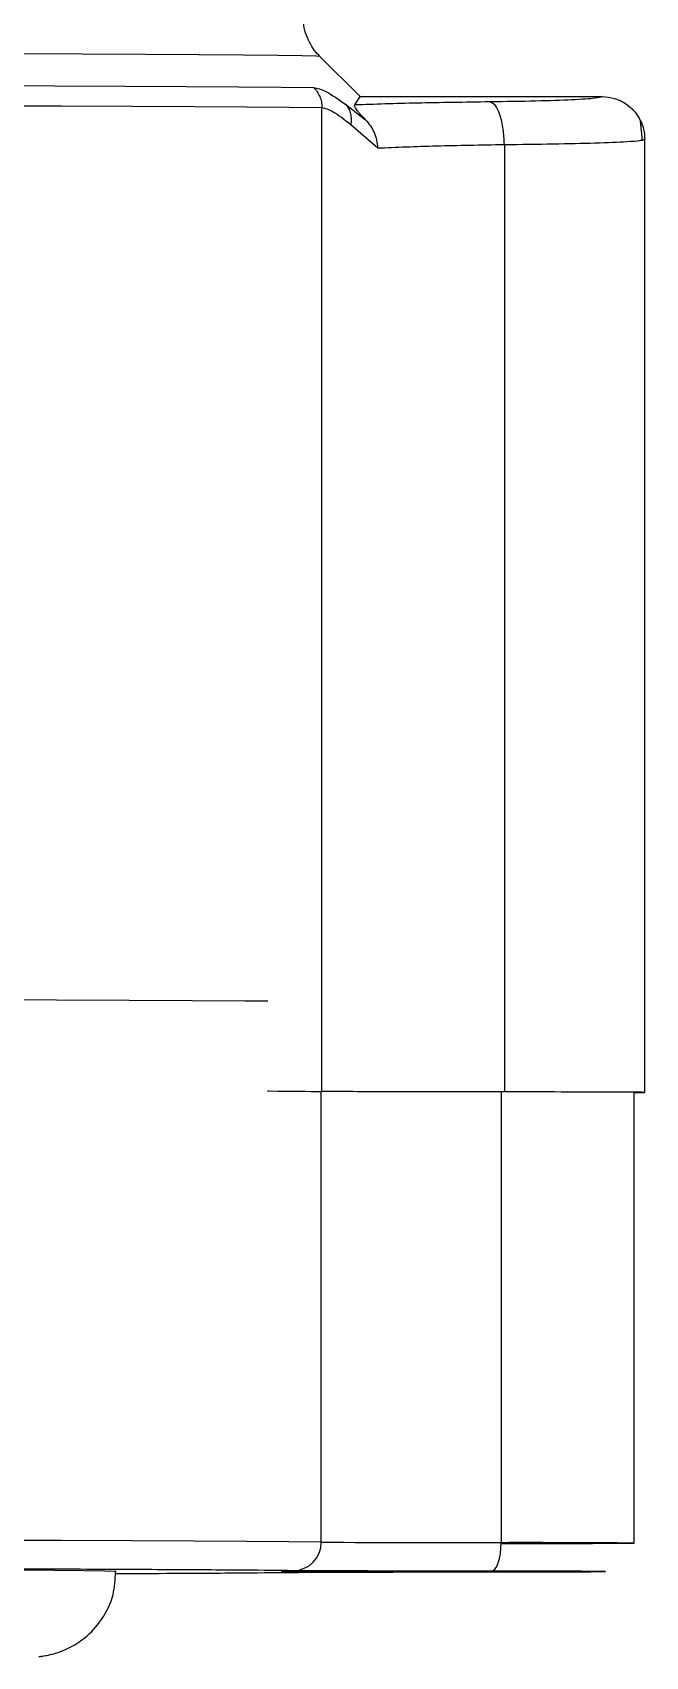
# Model space of a CAD drawing. Header units: millimetres. Extents: x 2451 to 4400, y 944 to 2322.
# Drawn here: x 3340.1 to 3361.7, y 1083.9 to 1141 of the extents above; entities that cross this region are included whole.
import ezdxf

# ---------------------------------------------------------------- set-up
doc = ezdxf.new("R2010")
doc.units = ezdxf.units.MM

msp = doc.modelspace()

# ---------------------------------------------------------------- linework, layer by layer
at = {"color": 7, "linetype": 'Continuous', "lineweight": 25}
for p, q in [((3351.634, 1138.722), (3350.218, 1140.138)), ((3350.286, 1103.755), (3350.286, 1138.34)), ((3351.118, 1138.455), (3351.821, 1137.91)), ((3351.446, 1138.43), (3351.633, 1138.723)), ((3351.633, 1138.723), (3360.133, 1138.723)), ((3351.3, 1137.748), (3352.251, 1136.918)), ((3351.308, 1137.807), (3351.301, 1137.748)), ((3361.554, 1137.174), (3361.489, 1137.864)), ((3361.518, 1137.196), (3361.633, 1137.222)), ((3361.633, 1103.723), (3361.633, 1137.226)), ((3356.698, 1137.041), (3356.698, 1103.738)), ((3350.265, 1087.912), (3350.265, 1103.755)), ((3356.587, 1103.738), (3356.587, 1087.896)), ((3361.256, 1087.881), (3361.256, 1103.724))]:
    msp.add_line(p, q, dxfattribs=at)
at = {"color": 7, "linetype": 'Continuous', "lineweight": 25, "flags": 128}
for points in [[(3350.218, 1140.138), (3350.079, 1140.148), (3349.584, 1140.159), (3348.731, 1140.17), (3347.527, 1140.181), (3345.975, 1140.192), (3344.083, 1140.203), (3341.859, 1140.213), (3339.315, 1140.223), (3336.461, 1140.232), (3333.31, 1140.242), (3329.878, 1140.25), (3326.179, 1140.258), (3322.23, 1140.266), (3318.05, 1140.273), (3313.658, 1140.279), (3309.073, 1140.285), (3304.318, 1140.29), (3299.412, 1140.295), (3294.38, 1140.298)], [(3286.197, 1139.184), (3291.4, 1139.181), (3296.514, 1139.178), (3301.516, 1139.174), (3306.386, 1139.17), (3311.1, 1139.164), (3315.637, 1139.158), (3319.979, 1139.152), (3324.104, 1139.144), (3327.995, 1139.137), (3331.634, 1139.128), (3335.005, 1139.12), (3338.092, 1139.11), (3340.883, 1139.101), (3343.365, 1139.091), (3345.526, 1139.08), (3347.357, 1139.069), (3348.85, 1139.058), (3349.998, 1139.047)], [(3286.251, 1138.477), (3291.472, 1138.475), (3296.605, 1138.472), (3301.626, 1138.468), (3306.513, 1138.463), (3311.245, 1138.458), (3315.799, 1138.452), (3320.156, 1138.445), (3324.297, 1138.438), (3328.202, 1138.43), (3331.854, 1138.422), (3335.237, 1138.413), (3338.337, 1138.404), (3341.138, 1138.394), (3343.629, 1138.384), (3345.798, 1138.373), (3347.636, 1138.362), (3349.134, 1138.352), (3350.286, 1138.34)], [(3348.382, 1106.929), (3347.591, 1106.934), (3345.721, 1106.945), (3343.507, 1106.956), (3340.959, 1106.966), (3338.089, 1106.976), (3334.91, 1106.986), (3331.437, 1106.995), (3327.687, 1107.003), (3323.676, 1107.011), (3319.423, 1107.018), (3314.947, 1107.025), (3310.271, 1107.031), (3305.415, 1107.036), (3300.401, 1107.041), (3295.254, 1107.045)], [(3350.265, 1087.912), (3349.125, 1087.923), (3347.633, 1087.934), (3345.798, 1087.945), (3343.626, 1087.955), (3341.129, 1087.966), (3338.316, 1087.975), (3335.202, 1087.985), (3331.799, 1087.994), (3328.124, 1088.002), (3324.193, 1088.01), (3320.024, 1088.017), (3315.635, 1088.024), (3311.047, 1088.03), (3306.28, 1088.035), (3301.357, 1088.04), (3296.298, 1088.044), (3291.127, 1088.047), (3285.868, 1088.05)], [(3356.236, 1086.894), (3356.304, 1086.913), (3356.37, 1086.971), (3356.431, 1087.063), (3356.484, 1087.188), (3356.528, 1087.34), (3356.56, 1087.513), (3356.58, 1087.701), (3356.587, 1087.896)], [(3343.056, 1086.881), (3343.011, 1086.887), (3342.655, 1086.897), (3341.945, 1086.908), (3340.884, 1086.919), (3339.478, 1086.929), (3337.733, 1086.939), (3335.659, 1086.949), (3333.265, 1086.958), (3330.564, 1086.968), (3327.569, 1086.976), (3324.295, 1086.984), (3320.758, 1086.992), (3316.976, 1086.999), (3312.967, 1087.006), (3308.753, 1087.012), (3304.353, 1087.017), (3299.789, 1087.022), (3295.085, 1087.026)], [(3359.256, 1086.881), (3359.078, 1086.878), (3358.559, 1086.876), (3357.732, 1086.873), (3356.656, 1086.872), (3355.401, 1086.87), (3354.056, 1086.87), (3352.71, 1086.87), (3351.456, 1086.872), (3350.379, 1086.873), (3349.552, 1086.876), (3349.033, 1086.878), (3348.856, 1086.881), (3349.033, 1086.884), (3349.552, 1086.887), (3350.379, 1086.889), (3351.456, 1086.891), (3352.71, 1086.892), (3354.056, 1086.892), (3355.401, 1086.892), (3356.656, 1086.891), (3357.732, 1086.889), (3358.559, 1086.887), (3359.078, 1086.884), (3359.256, 1086.881)], [(3349.281, 1086.851), (3349.473, 1086.87), (3349.542, 1086.887)], [(3356.31, 1086.891), (3356.304, 1086.888), (3356.236, 1086.869)]]:
    msp.add_lwpolyline(points, dxfattribs=at)
at = {"color": 7, "linetype": 'Continuous', "lineweight": 25}
for centre, radius, start, end in [((3349.272, 1087.904), 0.992, 270.4956, 0.4581), ((3356.095, 2130.234), 1042.338, 269.679528, 270.027064), ((3357.37, 585.151), 502.745, 89.55713, 90.08916), ((3357.593, 1518.296), 430.43, 269.86614, 270.48756)]:
    msp.add_arc(centre, radius, start, end, dxfattribs=at)
for points, knots in [([(3350.201, 1140.161), (3350.194, 1140.166), (3350.021, 1140.302), (3349.797, 1140.726), (3349.605, 1141.212), (3349.648, 1141.495), (3349.656, 1141.541)], [0, 0, 0, 0, 0.017313, 0.441285, 0.909661, 1, 1, 1, 1]), ([(3349.998, 1139.047), (3350.127, 1139.019), (3350.386, 1138.963), (3350.874, 1138.624), (3351.118, 1138.455)], [0, 0, 0, 0, 0.499286, 1, 1, 1, 1]), ([(3350.286, 1138.34), (3350.401, 1138.313), (3350.635, 1138.256), (3351.075, 1137.92), (3351.3, 1137.748)], [0, 0, 0, 0, 0.48849, 1, 1, 1, 1]), ([(3351.118, 1138.455), (3351.152, 1138.412), (3351.22, 1138.325), (3351.283, 1138.165), (3351.318, 1137.991), (3351.311, 1137.868), (3351.308, 1137.807)], [0, 0, 0, 0, 0.2473909, 0.4997222, 0.7521965, 1, 1, 1, 1]), ([(3351.821, 1137.91), (3351.782, 1137.95), (3351.703, 1138.031), (3351.607, 1138.139), (3351.534, 1138.229), (3351.464, 1138.325), (3351.425, 1138.403), (3351.438, 1138.421), (3351.446, 1138.43)], [0, 0, 0, 0, 0.111673, 0.222473, 0.333752, 0.456252, 0.712674, 1, 1, 1, 1]), ([(3356.185, 1138.537), (3355.305, 1138.524), (3353.518, 1138.499), (3352.144, 1138.453), (3351.446, 1138.43)], [0, 0, 0, 0, 0.4921548, 1, 1, 1, 1]), ([(3360.133, 1138.723), (3360.083, 1138.703), (3359.984, 1138.663), (3359.133, 1138.608), (3357.866, 1138.563), (3356.745, 1138.545), (3356.185, 1138.537)], [0, 0, 0, 0, 0.249914, 0.499831, 0.749722, 1, 1, 1, 1]), ([(3356.698, 1137.041), (3356.689, 1137.225), (3356.67, 1137.609), (3356.551, 1138.108), (3356.38, 1138.457), (3356.248, 1138.511), (3356.185, 1138.537)], [0, 0, 0, 0, 0.240153, 0.499483, 0.759101, 1, 1, 1, 1]), ([(3360.133, 1138.723), (3360.281, 1138.71), (3360.616, 1138.681), (3361.017, 1138.461), (3361.308, 1138.175), (3361.489, 1137.891), (3361.61, 1137.566), (3361.625, 1137.337), (3361.633, 1137.222)], [0, 0, 0, 0, 0.18848, 0.4272136, 0.5636211, 0.7073559, 0.8543277, 1, 1, 1, 1]), ([(3351.821, 1137.91), (3351.936, 1137.766), (3352.167, 1137.476), (3352.223, 1137.105), (3352.251, 1136.918)], [0, 0, 0, 0, 0.494817, 1, 1, 1, 1]), ([(3356.698, 1137.041), (3357.286, 1137.047), (3358.481, 1137.061), (3359.984, 1137.096), (3360.952, 1137.139), (3361.443, 1137.173), (3361.5, 1137.191), (3361.518, 1137.196)], [0, 0, 0, 0, 0.237543, 0.482876, 0.745623, 0.921738, 1, 1, 1, 1]), ([(3352.251, 1136.918), (3352.902, 1136.945), (3354.163, 1136.998), (3355.872, 1137.027), (3356.698, 1137.041)], [0, 0, 0, 0, 0.516726, 1, 1, 1, 1]), ([(3348.375, 1103.772), (3348.393, 1103.772), (3349.289, 1103.766), (3349.793, 1103.76), (3350.286, 1103.755)], [0, 0, 0, 0, 0.019707, 1, 1, 1, 1]), ([(3361.256, 1103.718), (3361.266, 1103.718), (3361.615, 1103.72), (3361.703, 1103.723), (3361.411, 1103.728), (3360.366, 1103.733), (3358.782, 1103.736), (3357.392, 1103.738), (3356.698, 1103.738)], [0, 0, 0, 0, 0.005941, 0.204753, 0.403564, 0.602376, 0.801188, 1, 1, 1, 1]), ([(3349.281, 1086.911), (3348.755, 1086.917), (3347.692, 1086.928), (3345.154, 1086.943), (3341.884, 1086.959), (3337.822, 1086.974), (3333.01, 1086.988), (3327.517, 1087.001), (3321.424, 1087.013), (3314.821, 1087.023), (3307.842, 1087.032), (3300.6, 1087.039), (3293.223, 1087.044), (3288.185, 1087.046), (3285.689, 1087.047)], [0, 0, 0, 0, 0.0799588, 0.1613715, 0.2441424, 0.3288926, 0.4142166, 0.5, 0.5857784, 0.6711024, 0.7558576, 0.8386237, 0.9200388, 1, 1, 1, 1]), ([(3356.236, 1086.894), (3355.389, 1086.894), (3353.666, 1086.896), (3351.574, 1086.9), (3349.989, 1086.906), (3349.514, 1086.91), (3349.281, 1086.911)], [0, 0, 0, 0, 0.245796, 0.5, 0.754204, 1, 1, 1, 1]), ([(3360.256, 1086.881), (3360.203, 1086.883), (3360.095, 1086.885), (3359.225, 1086.889), (3357.924, 1086.892), (3356.79, 1086.893), (3356.236, 1086.894)], [0, 0, 0, 0, 0.244178, 0.5, 0.755822, 1, 1, 1, 1]), ([(3340.331, 1083.894), (3340.346, 1083.894), (3340.379, 1083.897), (3340.531, 1083.916), (3340.775, 1083.964), (3341.071, 1084.052), (3341.469, 1084.218), (3342.017, 1084.566), (3342.587, 1085.19), (3342.991, 1086.006), (3343.019, 1086.597), (3343.032, 1086.865)], [0, 0, 0, 0, 0.069689, 0.159202, 0.228526, 0.284853, 0.360929, 0.487702, 0.660291, 0.846257, 1, 1, 1, 1]), ([(3343.026, 1086.81), (3343.727, 1086.813), (3345.536, 1086.821), (3347.676, 1086.835), (3348.749, 1086.846), (3349.281, 1086.851)], [0, 0, 0, 0, 0.241773, 0.624302, 1, 1, 1, 1]), ([(3349.281, 1086.851), (3349.514, 1086.853), (3349.989, 1086.857), (3351.574, 1086.862), (3353.666, 1086.866), (3355.389, 1086.868), (3356.236, 1086.869)], [0, 0, 0, 0, 0.245796, 0.5, 0.754204, 1, 1, 1, 1]), ([(3356.236, 1086.869), (3356.79, 1086.869), (3357.924, 1086.871), (3359.225, 1086.874), (3360.095, 1086.877), (3360.203, 1086.88), (3360.256, 1086.881)], [0, 0, 0, 0, 0.244178, 0.5, 0.755822, 1, 1, 1, 1])]:
    msp.add_open_spline(points, degree=3, knots=knots, dxfattribs=at)
for points in [[(3349.998, 1139.047), (3350.041, 1138.998), (3350.127, 1138.901), (3350.216, 1138.725), (3350.275, 1138.537), (3350.282, 1138.406), (3350.286, 1138.34)], [(3356.698, 1103.738), (3355.907, 1103.739), (3354.324, 1103.741), (3352.412, 1103.745), (3350.952, 1103.749), (3350.508, 1103.753), (3350.286, 1103.755)]]:
    msp.add_open_spline(points, degree=3, dxfattribs=at)

doc.saveas('drawing.dxf')
